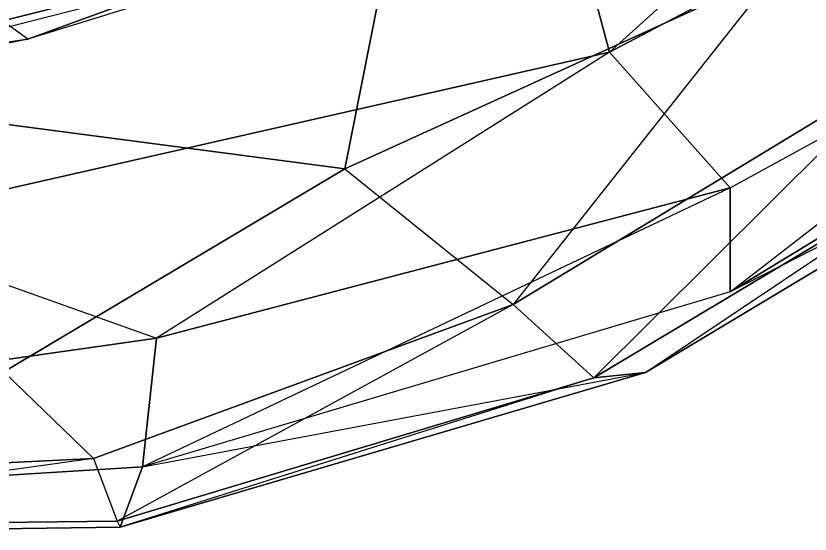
# Model space of a CAD drawing. Extents: x -0.135 to 0.053, y -0.194 to 0.215.
# Drawn here: x -0.03196 to -0.02647, y -0.07157 to -0.06799 of the extents above; entities that cross this region are included whole.
import ezdxf

# ---------------------------------------------------------------- set-up
doc = ezdxf.new("R2010")
doc.units = 0
doc.layers.add('FIGURE_1_MAN_HEAD', color=31, linetype='CONTINUOUS')
doc.layers.add('FIGURE_1_MAN_SUIT_JACKET', color=176, linetype='CONTINUOUS')

msp = doc.modelspace()

# ---------------------------------------------------------------- linework, layer by layer
at = {"layer": 'FIGURE_1_MAN_HEAD', "invisible_edges": 8}
for points in [[(-0.028171, -0.067052, 0.651325), (-0.027855, -0.068244, 0.647449), (-0.023686, -0.06449, 0.650997)], [(-0.027855, -0.068244, 0.647449), (-0.023637, -0.066025, 0.646954), (-0.023686, -0.06449, 0.650997)], [(-0.023637, -0.066025, 0.646954), (-0.027855, -0.068244, 0.647449), (-0.02702, -0.069182, 0.643825)], [(-0.02702, -0.069182, 0.643825), (-0.023885, -0.067466, 0.643058), (-0.023637, -0.066025, 0.646954)], [(-0.025785, -0.068329, 0.636579), (-0.026707, -0.067695, 0.635534), (-0.024785, -0.066317, 0.634913)], [(-0.03358, -0.067546, 0.655825), (-0.033282, -0.068339, 0.651675), (-0.029152, -0.066498, 0.655419)], [(-0.033282, -0.068339, 0.651675), (-0.028171, -0.067052, 0.651325), (-0.029152, -0.066498, 0.655419)], [(-0.028171, -0.067052, 0.651325), (-0.033282, -0.068339, 0.651675), (-0.033152, -0.069447, 0.647991)], [(-0.033152, -0.069447, 0.647991), (-0.027855, -0.068244, 0.647449), (-0.028171, -0.067052, 0.651325)], [(-0.028552, -0.067122, 0.620066), (-0.03081, -0.067765, 0.621922), (-0.031873, -0.068156, 0.6202)], [(-0.029334, -0.067219, 0.618128), (-0.028552, -0.067122, 0.620066), (-0.031873, -0.068156, 0.6202)], [(-0.029683, -0.06905, 0.635899), (-0.033197, -0.06859, 0.63515), (-0.032741, -0.067225, 0.634852)], [(-0.032741, -0.067225, 0.634852), (-0.02941, -0.067666, 0.6351), (-0.029683, -0.06905, 0.635899)], [(-0.031873, -0.068156, 0.6202), (-0.032286, -0.067859, 0.618507), (-0.029334, -0.067219, 0.618128)], [(-0.02702, -0.069901, 0.64148), (-0.024187, -0.06817, 0.640854), (-0.023885, -0.067466, 0.643058)], [(-0.02702, -0.069182, 0.643825), (-0.02702, -0.069901, 0.64148), (-0.023885, -0.067466, 0.643058)], [(-0.026707, -0.067695, 0.635534), (-0.029683, -0.06905, 0.635899), (-0.02941, -0.067666, 0.6351)], [(-0.029683, -0.06905, 0.635899), (-0.026707, -0.067695, 0.635534), (-0.02852, -0.069989, 0.63705)], [(-0.026707, -0.067695, 0.635534), (-0.025785, -0.068329, 0.636579), (-0.02852, -0.069989, 0.63705)], [(-0.03081, -0.067765, 0.621922), (-0.032923, -0.067902, 0.624074), (-0.033992, -0.06858, 0.622289)], [(-0.031873, -0.068156, 0.6202), (-0.03081, -0.067765, 0.621922), (-0.033992, -0.06858, 0.622289)], [(-0.031873, -0.068156, 0.6202), (-0.033501, -0.068398, 0.619947), (-0.032286, -0.067859, 0.618507)], [(-0.033501, -0.068398, 0.619947), (-0.031873, -0.068156, 0.6202), (-0.033992, -0.06858, 0.622289)], [(-0.024676, -0.068701, 0.639483), (-0.024187, -0.06817, 0.640854), (-0.02702, -0.069901, 0.64148)], [(-0.027855, -0.068244, 0.647449), (-0.033152, -0.069447, 0.647991), (-0.030986, -0.070222, 0.644632)], [(-0.027855, -0.068244, 0.647449), (-0.030986, -0.070222, 0.644632), (-0.02702, -0.069182, 0.643825)], [(-0.02852, -0.069989, 0.63705), (-0.025785, -0.068329, 0.636579), (-0.027964, -0.070495, 0.638618)], [(-0.025785, -0.068329, 0.636579), (-0.025068, -0.06876, 0.63818), (-0.027964, -0.070495, 0.638618)], [(-0.033197, -0.06859, 0.63515), (-0.029683, -0.06905, 0.635899), (-0.03204, -0.070454, 0.636239)], [(-0.024676, -0.068701, 0.639483), (-0.027607, -0.070459, 0.639925), (-0.025068, -0.06876, 0.63818)], [(-0.027607, -0.070459, 0.639925), (-0.024676, -0.068701, 0.639483), (-0.02702, -0.069901, 0.64148)], [(-0.027607, -0.070459, 0.639925), (-0.027964, -0.070495, 0.638618), (-0.025068, -0.06876, 0.63818)], [(-0.03142, -0.071052, 0.637172), (-0.03204, -0.070454, 0.636239), (-0.029683, -0.06905, 0.635899)], [(-0.029683, -0.06905, 0.635899), (-0.02852, -0.069989, 0.63705), (-0.03142, -0.071052, 0.637172)], [(-0.02702, -0.069182, 0.643825), (-0.030986, -0.070222, 0.644632), (-0.031081, -0.071109, 0.641996)], [(-0.02702, -0.069901, 0.64148), (-0.02702, -0.069182, 0.643825), (-0.031081, -0.071109, 0.641996)], [(-0.033152, -0.069447, 0.647991), (-0.034788, -0.070763, 0.644261), (-0.030986, -0.070222, 0.644632)], [(-0.02702, -0.069901, 0.64148), (-0.031081, -0.071109, 0.641996), (-0.027607, -0.070459, 0.639925)], [(-0.03142, -0.071052, 0.637172), (-0.02852, -0.069989, 0.63705), (-0.031256, -0.071486, 0.63862)], [(-0.02852, -0.069989, 0.63705), (-0.027964, -0.070495, 0.638618), (-0.031256, -0.071486, 0.63862)], [(-0.031081, -0.071109, 0.641996), (-0.030986, -0.070222, 0.644632), (-0.034788, -0.070763, 0.644261)], [(-0.03204, -0.070454, 0.636239), (-0.03142, -0.071052, 0.637172), (-0.034662, -0.071213, 0.636846)], [(-0.027964, -0.070495, 0.638618), (-0.027607, -0.070459, 0.639925), (-0.031236, -0.071526, 0.640138)], [(-0.031081, -0.071109, 0.641996), (-0.031236, -0.071526, 0.640138), (-0.027607, -0.070459, 0.639925)], [(-0.031256, -0.071486, 0.63862), (-0.027964, -0.070495, 0.638618), (-0.031236, -0.071526, 0.640138)], [(-0.034788, -0.070763, 0.644261), (-0.034913, -0.071348, 0.641719), (-0.031081, -0.071109, 0.641996)], [(-0.03142, -0.071052, 0.637172), (-0.031256, -0.071486, 0.63862), (-0.034828, -0.071522, 0.638195)], [(-0.034662, -0.071213, 0.636846), (-0.03142, -0.071052, 0.637172), (-0.034828, -0.071522, 0.638195)], [(-0.031236, -0.071526, 0.640138), (-0.031081, -0.071109, 0.641996), (-0.034913, -0.071348, 0.641719)], [(-0.034913, -0.071348, 0.641719), (-0.034833, -0.071575, 0.639817), (-0.031236, -0.071526, 0.640138)], [(-0.034833, -0.071575, 0.639817), (-0.034828, -0.071522, 0.638195), (-0.031256, -0.071486, 0.63862)], [(-0.031256, -0.071486, 0.63862), (-0.031236, -0.071526, 0.640138), (-0.034833, -0.071575, 0.639817)]]:
    msp.add_3dface(points, dxfattribs=at)
at = {"layer": 'FIGURE_1_MAN_SUIT_JACKET', "invisible_edges": 8}
for points in [[(-0.02862, -0.062799, 0.524498), (-0.030091, -0.064322, 0.513942), (-0.023524, -0.068033, 0.514538)], [(-0.023524, -0.068033, 0.514538), (-0.021077, -0.067713, 0.525427), (-0.02862, -0.062799, 0.524498)], [(-0.023508, -0.06734, 0.503764), (-0.023524, -0.068033, 0.514538), (-0.030091, -0.064322, 0.513942)]]:
    msp.add_3dface(points, dxfattribs=at)

doc.saveas('drawing.dxf')
